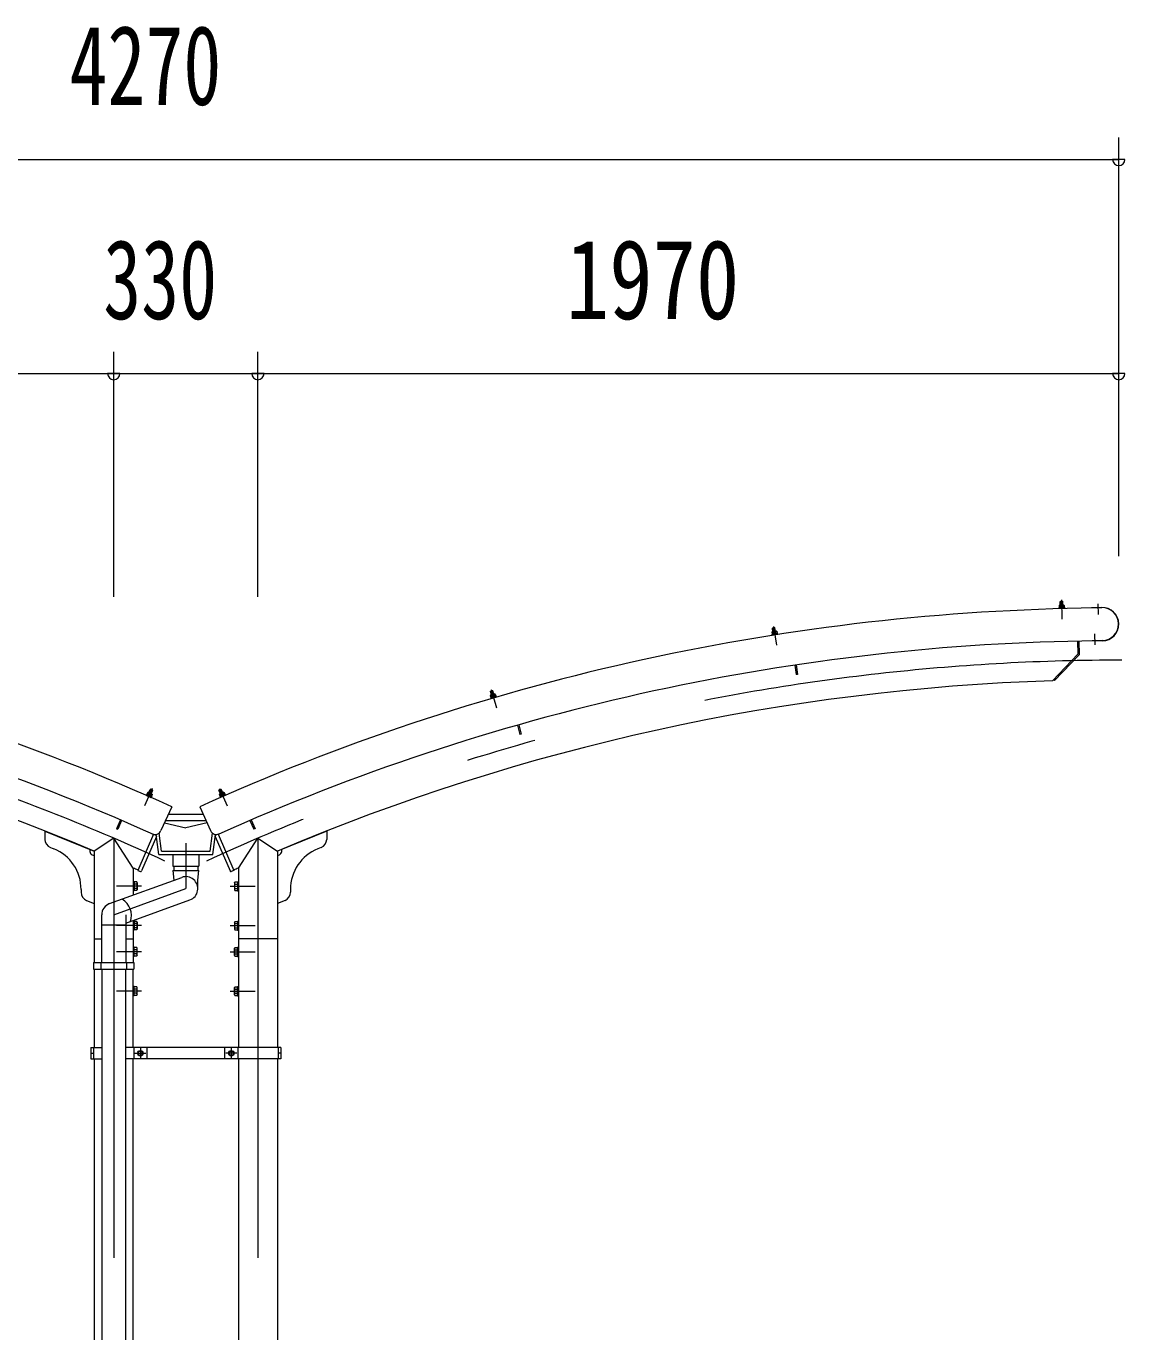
# Model space of a CAD drawing. Units: millimetres, scale not verified. Extents: x -31992 to 32005, y -14700 to 14700.
# Drawn here: x 8224 to 10738, y 4290 to 7278 of the extents above; entities that cross this region are included whole.
import ezdxf
from ezdxf.enums import TextEntityAlignment as Align

# ---------------------------------------------------------------- set-up
doc = ezdxf.new("R2010")
doc.units = ezdxf.units.MM
doc.header["$LTSCALE"] = 80
doc.linetypes.add('USER3', pattern=[24, 12, -5, 2, -5])
for name, color, linetype, lineweight in [('0-2_1-07BOLD', 7, 'Continuous', 18), ('0-3_1-27CENTER', 3, 'USER3', 18), ('0-4_1-47THIN', 4, 'Continuous', 18), ('0-5_1-57DIM', 3, 'Continuous', 18)]:
    doc.layers.add(name, color=color, linetype=linetype, lineweight=lineweight)
doc.styles.add('ＭＳ ゴシック', font='')
doc.styles.get('ＭＳ ゴシック').set_extended_font_data('MS Gothic')

msp = doc.modelspace()

# ---------------------------------------------------------------- linework, layer by layer
at = {"layer": '0-2_1-07BOLD'}
for p, q in [((10599.82, 5947.82), (10587.32, 5947.48)), ((10587.32, 5947.48), (10587.36, 5945.98)), ((10588.54, 5952.52), (10587.68, 5951.99)), ((10587.68, 5951.99), (10587.8, 5947.5)), ((10587.84, 5946), (10587.88, 5944.4)), ((10598.33, 5952.78), (10588.54, 5952.52)), ((10590.22, 5960.72), (10596.22, 5960.88)), ((10590.43, 5952.57), (10590.22, 5960.72)), ((10590.56, 5952.07), (10590.68, 5947.58)), ((10596.43, 5952.73), (10596.22, 5960.88)), ((10596.33, 5952.23), (10596.45, 5947.73)), ((10599.38, 5946.31), (10599.42, 5944.71)), ((10638.62, 5946.68), (10685.31, 5947.61)), ((10638.62, 5946.68), (10638.64, 5945.56)), ((10685.32, 5947.11), (10638.63, 5946.17)), ((9931.09, 5891.72), (9930.31, 5891.08)), ((9930.31, 5891.08), (9931, 5886.64)), ((9942.88, 5888.51), (9930.53, 5886.57)), ((9930.53, 5886.57), (9930.77, 5885.09)), ((9940.77, 5893.24), (9931.09, 5891.72)), ((9931.71, 5900.07), (9937.63, 5901)), ((9932.97, 5892.01), (9931.71, 5900.07)), ((9933.16, 5891.53), (9933.85, 5887.09)), ((9938.9, 5892.94), (9937.63, 5901)), ((9938.86, 5892.43), (9939.56, 5887.99)), ((9942.64, 5886.96), (9942.89, 5885.37)), ((9931.24, 5885.16), (9931.48, 5883.58)), ((9942.89, 5885.37), (9931.48, 5883.58)), ((10630.14, 5870.39), (10630.74, 5840.4)), ((10633.34, 5870.46), (10633.97, 5839.14)), ((10686.83, 5871.52), (10640.14, 5870.59)), ((10640.14, 5870.58), (10640.15, 5870.09)), ((10686.84, 5871.03), (10640.15, 5870.09)), ((10572.49, 5779.76), (10630.74, 5840.4)), ((10577.63, 5780.49), (10633.97, 5839.14)), ((9982.9, 5815.61), (9986.17, 5793.86)), ((10575.32, 5782.71), (10577.63, 5780.49)), ((9286.45, 5755.29), (9292.21, 5756.98)), ((9286.45, 5755.29), (9287.12, 5756.54)), ((9288.73, 5747.47), (9286.45, 5755.29)), ((9299.01, 5745.27), (9287.02, 5741.76)), ((9287.02, 5741.76), (9287.44, 5740.32)), ((9299.43, 5743.84), (9287.44, 5740.32)), ((9287.89, 5740.46), (9288.34, 5738.92)), ((9299.43, 5742.16), (9288.34, 5738.92)), ((9288.98, 5747.02), (9290.24, 5742.71)), ((9294.49, 5749.16), (9292.21, 5756.98)), ((9294.52, 5748.64), (9295.79, 5744.33)), ((9296.31, 5749.69), (9297.3, 5749.45)), ((9297.3, 5749.45), (9298.56, 5745.14)), ((9298.98, 5743.7), (9299.43, 5742.16)), ((9299.01, 5745.27), (9299.43, 5743.84)), ((9348.07, 5678.13), (9354.11, 5656.97)), ((9351.15, 5679), (9357.18, 5657.85)), ((9357.18, 5657.85), (9354.11, 5656.97)), ((8504.85, 5523.76), (8508.12, 5531.23)), ((8513.62, 5528.82), (8508.12, 5531.23)), ((8665.14, 5528.82), (8670.63, 5531.23)), ((8673.91, 5523.76), (8670.63, 5531.23)), ((8499.87, 5520.49), (8511.31, 5515.47)), ((8504.75, 5523.25), (8502.94, 5519.14)), ((8503.11, 5524.53), (8512.09, 5520.59)), ((8510.04, 5520.94), (8508.23, 5516.82)), ((8510.27, 5514.29), (8509.63, 5512.82)), ((8511.31, 5515.47), (8510.71, 5514.1)), ((8512.68, 5519.78), (8510.88, 5515.66)), ((8512.09, 5520.59), (8512.68, 5519.78)), ((8666.67, 5520.59), (8666.08, 5519.78)), ((8666.08, 5519.78), (8667.88, 5515.66)), ((8675.64, 5524.53), (8666.67, 5520.59)), ((8679.49, 5519.12), (8668.04, 5514.1)), ((8668.48, 5514.29), (8669.13, 5512.82)), ((8668.71, 5520.94), (8670.52, 5516.82)), ((8674, 5523.25), (8675.81, 5519.14)), ((8678.89, 5520.49), (8679.49, 5519.12)), ((8557.31, 5491.55), (8532.58, 5436.86)), ((8549.74, 5474.79), (8629.01, 5474.79)), ((8621.44, 5491.55), (8646.17, 5436.86)), ((8439.65, 5461.47), (8430.94, 5441.26)), ((8430.94, 5441.26), (8433.88, 5440)), ((8442.58, 5460.21), (8433.88, 5440)), ((8540.64, 5454.67), (8589.38, 5443.4)), ((8542.96, 5459.79), (8635.8, 5459.79)), ((8638.11, 5454.67), (8589.38, 5443.4)), ((8736.17, 5460.21), (8744.87, 5440)), ((8739.11, 5461.47), (8747.81, 5441.26)), ((8747.81, 5441.26), (8744.87, 5440)), ((8266.92, 5435.77), (8379.83, 5390.12)), ((8266.92, 5435.77), (8266.92, 5416.9)), ((8424.38, 5419.54), (8379.83, 5390.12)), ((8468.93, 5351.36), (8424.38, 5419.54)), ((8515.4, 5428.66), (8479.82, 5345.99)), ((8521.96, 5423.66), (8487.96, 5344.66)), ((8515.4, 5428.66), (8520.91, 5426.29)), ((8527.36, 5382.49), (8521.26, 5428.22)), ((8533.76, 5389.79), (8528.22, 5431.27)), ((8645, 5389.79), (8650.54, 5431.27)), ((8656.8, 5423.66), (8690.8, 5344.66)), ((8663.35, 5428.66), (8657.84, 5426.29)), ((8709.82, 5351.36), (8754.38, 5419.54)), ((8754.38, 5419.54), (8798.92, 5390.12)), ((8911.84, 5435.78), (8798.92, 5390.12)), ((8911.84, 5435.78), (8911.84, 5416.91)), ((8279.42, 5398.36), (8287.31, 5395.16)), ((8379.83, 5390.12), (8379.83, 5135.54)), ((8533.75, 5389.79), (8645, 5389.79)), ((8619.38, 5382.49), (8619.38, 5355.49)), ((8798.92, 5390.12), (8798.92, 4940.54)), ((8899.34, 5398.36), (8891.45, 5395.16)), ((8468.93, 5351.36), (8468.93, 5289.54)), ((8561.87, 5355.49), (8561.87, 5345.37)), ((8616.88, 5355.49), (8616.88, 5345.37)), ((8709.82, 5351.36), (8709.82, 4940.54)), ((8414.97, 5269.89), (8579.97, 5329.96)), ((8470.93, 5320.04), (8468.93, 5320.04)), ((8470.93, 5320.04), (8470.93, 5299.04)), ((8477.02, 5319.35), (8470.93, 5319.35)), ((8477.93, 5317.79), (8477.02, 5319.35)), ((8479.82, 5345.99), (8485.33, 5343.62)), ((8559.87, 5345.37), (8618.88, 5345.37)), ((8559.87, 5345.37), (8561.88, 5323.37)), ((8700.82, 5317.79), (8700.82, 5301.29)), ((8707.83, 5320.04), (8709.82, 5320.04)), ((8349.83, 5302.45), (8349.83, 5295.74)), ((8470.93, 5299.04), (8468.93, 5299.04)), ((8477.02, 5314.45), (8470.93, 5314.45)), ((8477.02, 5304.63), (8470.93, 5304.63)), ((8700.82, 5301.29), (8701.73, 5299.73)), ((8701.73, 5314.45), (8707.83, 5314.45)), ((8701.73, 5304.63), (8707.83, 5304.63)), ((8701.73, 5299.73), (8707.83, 5299.73)), ((8828.93, 5302.45), (8828.93, 5295.74)), ((8362.33, 5277.19), (8379.83, 5270.12)), ((8451.87, 5224.81), (8598.78, 5278.27)), ((8816.42, 5277.19), (8798.92, 5270.12)), ((8396.87, 5135.54), (8396.87, 5244.05)), ((8451.87, 5244.05), (8451.87, 5135.54)), ((8468.93, 5231.02), (8468.93, 5135.54)), ((8470.93, 5230.04), (8468.93, 5230.04)), ((8470.93, 5230.04), (8470.93, 5209.04)), ((8477.02, 5229.35), (8470.93, 5229.35)), ((8477.93, 5227.79), (8477.02, 5229.35)), ((8707.83, 5230.04), (8709.82, 5230.04)), ((8396.87, 5221.6), (8451.87, 5221.6)), ((8470.93, 5209.04), (8468.93, 5209.04)), ((8477.02, 5224.45), (8470.93, 5224.45)), ((8477.02, 5214.64), (8470.93, 5214.64)), ((8700.82, 5227.79), (8700.82, 5211.29)), ((8700.82, 5211.29), (8701.73, 5209.72)), ((8701.73, 5224.45), (8707.83, 5224.45)), ((8701.73, 5214.64), (8707.83, 5214.64)), ((8701.73, 5209.72), (8707.83, 5209.72)), ((8379.83, 5189.54), (8396.87, 5189.54)), ((8451.87, 5189.54), (8468.93, 5189.54)), ((8477.02, 5169.36), (8470.93, 5169.36)), ((8477.93, 5167.79), (8477.02, 5169.36)), ((8707.83, 5170.04), (8709.82, 5170.04)), ((8707.83, 5149.04), (8707.83, 5170.04)), ((8798.92, 5189.54), (8709.82, 5189.54)), ((8470.93, 5149.04), (8468.93, 5149.04)), ((8477.02, 5164.45), (8470.93, 5164.45)), ((8477.02, 5154.63), (8470.93, 5154.63)), ((8477.93, 5151.29), (8477.93, 5167.79)), ((8700.82, 5151.29), (8701.73, 5149.72)), ((8701.73, 5164.45), (8707.83, 5164.45)), ((8701.73, 5154.63), (8707.83, 5154.63)), ((8701.73, 5149.72), (8707.83, 5149.72)), ((8707.83, 5149.04), (8709.82, 5149.04)), ((8378.23, 5135.54), (8468.93, 5135.54)), ((8379.83, 5119.54), (8379.83, 4940.54)), ((8395.27, 5135.54), (8395.27, 5119.54)), ((8396.87, 5119.54), (8396.87, 3335.54)), ((8451.88, 3335.54), (8451.88, 5119.54)), ((8453.47, 5135.54), (8453.47, 5119.54)), ((8468.93, 4940.54), (8468.93, 5119.54)), ((8470.53, 5135.54), (8470.53, 5119.54)), ((8470.93, 5080.04), (8468.93, 5080.04)), ((8470.93, 5059.04), (8470.93, 5080.04)), ((8707.83, 5080.04), (8709.82, 5080.04)), ((8707.83, 5059.04), (8707.83, 5080.04)), ((8470.93, 5059.04), (8468.93, 5059.04)), ((8477.02, 5074.45), (8470.93, 5074.45)), ((8477.02, 5064.63), (8470.93, 5064.63)), ((8477.02, 5059.73), (8470.93, 5059.73)), ((8477.93, 5061.29), (8477.02, 5059.73)), ((8700.82, 5061.29), (8701.73, 5059.73)), ((8701.73, 5074.45), (8707.83, 5074.45)), ((8701.73, 5064.63), (8707.83, 5064.63)), ((8701.73, 5059.73), (8707.83, 5059.73)), ((8707.83, 5059.04), (8709.82, 5059.04)), ((8372.13, 4940.54), (8396.87, 4940.54)), ((8378.23, 4940.54), (8378.23, 4914.54)), ((8806.62, 4940.54), (8451.88, 4940.54)), ((8470.53, 4940.54), (8470.53, 4914.54)), ((8480.4, 4930.43), (8480.4, 4924.65)), ((8500.53, 4940.54), (8500.53, 4914.54)), ((8678.23, 4940.54), (8678.23, 4914.54)), ((8693.35, 4933.31), (8688.35, 4930.43)), ((8688.35, 4930.43), (8688.35, 4924.65)), ((8698.35, 4930.43), (8693.35, 4933.31)), ((8708.22, 4940.54), (8708.22, 4914.54)), ((8800.52, 4940.54), (8800.52, 4914.54)), ((8806.62, 4940.54), (8806.62, 4914.54)), ((8372.13, 4927.54), (8378.23, 4927.54)), ((8379.83, 4914.54), (8379.83, 3335.54)), ((8806.62, 4914.54), (8451.88, 4914.54)), ((8468.93, 3335.54), (8468.93, 4914.54)), ((8480.4, 4924.65), (8485.4, 4921.77)), ((8485.4, 4921.77), (8490.4, 4924.65)), ((8709.82, 4914.54), (8709.82, 3156.94)), ((8798.92, 4914.54), (8798.92, 3156.5)), ((8806.62, 4927.54), (8800.52, 4927.54))]:
    msp.add_line(p, q, dxfattribs=at)
for points in [[(10599.82, 5947.82), (10599.86, 5946.32), (10587.36, 5945.98)], [(10590.22, 5960.72), (10591.19, 5961.75), (10595.19, 5961.85), (10596.22, 5960.88)], [(10598.33, 5952.78), (10599.22, 5952.3), (10599.34, 5947.81)], [(9942.88, 5888.51), (9943.11, 5887.03), (9930.77, 5885.09)], [(9931.71, 5900.07), (9932.54, 5901.21), (9936.49, 5901.83), (9937.63, 5901)], [(9940.77, 5893.24), (9941.71, 5892.88), (9942.41, 5888.43)], [(9986.07, 5816.09), (9989.33, 5794.33), (9986.17, 5793.86)], [(9296.31, 5749.69), (9286.91, 5746.94), (9286.21, 5746.21), (9287.47, 5741.9)], [(9287.12, 5756.54), (9290.96, 5757.66), (9292.21, 5756.98)], [(8510.34, 5521.35), (8513.62, 5528.82), (8513.1, 5530.14), (8509.44, 5531.74), (8508.12, 5531.23)], [(8668.41, 5521.35), (8665.14, 5528.82), (8665.65, 5530.14), (8669.31, 5531.74), (8670.63, 5531.23)], [(8499.7, 5518.93), (8499.06, 5517.46), (8509.63, 5512.82)], [(8499.87, 5520.49), (8499.26, 5519.12), (8510.71, 5514.1)], [(8503.11, 5524.53), (8502.11, 5524.42), (8500.3, 5520.3)], [(8678.89, 5520.49), (8667.44, 5515.47), (8668.04, 5514.1)], [(8679.05, 5518.93), (8679.7, 5517.46), (8669.13, 5512.82)], [(8675.64, 5524.53), (8676.64, 5524.42), (8678.45, 5520.3)], [(8527.36, 5382.49), (8651.39, 5382.49), (8657.5, 5428.22)], [(8663.35, 5428.66), (8698.93, 5345.99), (8693.43, 5343.62)], [(8559.38, 5382.49), (8559.38, 5355.49), (8619.38, 5355.49)], [(8477.93, 5317.79), (8477.93, 5301.29), (8477.02, 5299.73), (8470.93, 5299.73)], [(8616.88, 5304.12), (8616.88, 5323.38), (8618.88, 5345.37)], [(8700.82, 5317.79), (8701.73, 5319.35), (8707.83, 5319.35)], [(8707.83, 5320.04), (8707.83, 5299.04), (8709.82, 5299.04)], [(8700.82, 5227.79), (8701.73, 5229.35), (8707.83, 5229.35)], [(8707.83, 5230.04), (8707.83, 5209.04), (8709.82, 5209.04)], [(8477.93, 5227.79), (8477.93, 5211.29), (8477.02, 5209.72), (8470.93, 5209.72)], [(8470.93, 5149.04), (8470.93, 5170.04), (8468.93, 5170.04)], [(8700.82, 5151.29), (8700.82, 5167.79), (8701.73, 5169.36), (8707.83, 5169.36)], [(8477.93, 5151.29), (8477.02, 5149.72), (8470.93, 5149.72)], [(8378.23, 5135.54), (8378.23, 5119.54), (8470.53, 5119.54)], [(8477.93, 5061.29), (8477.93, 5077.79), (8477.02, 5079.36), (8470.93, 5079.36)], [(8700.82, 5061.29), (8700.82, 5077.79), (8701.73, 5079.36), (8707.83, 5079.36)], [(8372.13, 4940.54), (8372.13, 4914.54), (8396.87, 4914.54)], [(8480.4, 4930.43), (8485.4, 4933.31), (8490.4, 4930.43), (8490.4, 4924.65)], [(8698.35, 4930.43), (8698.35, 4924.65), (8693.35, 4921.77), (8688.35, 4924.65)]]:
    msp.add_lwpolyline(points, dxfattribs=at)
for centre, radius in [((8485.4, 4927.54), 6.25), ((8485.4, 4927.54), 4.9), ((8693.35, 4927.54), 6.25), ((8693.35, 4927.54), 4.9)]:
    msp.add_circle(centre, radius, dxfattribs=at)
for centre, radius, start, end in [((6447.72, 826.85), 5119.55, 65.66528, 88.9659), ((10731.03, 826.85), 5119.55, 91.0341, 114.33472), ((10589.17, 5950.22), 2.32, 52.99149, 91.53772), ((10593.66, 5944.15), 8.51, 71.70639, 111.36684), ((10597.82, 5950.45), 2.32, 91.53772, 130.06915), ((10686.07, 5909.32), 38.3, 271.146, 91.146), ((10686.07, 5909.32), 37.8, 271.146, 91.146), ((9932.01, 5889.52), 2.32, 60.37416, 98.92039), ((9937.25, 5884.07), 8.51, 79.08907, 118.74951), ((9940.57, 5890.86), 2.32, 98.92039, 137.45183), ((6447.72, 826.85), 5044.55, 65.80466, 88.96758), ((10731.03, 826.85), 5044.55, 91.03242, 114.19534), ((6447.72, 826.85), 4955.45, 67.05199, 88.16658), ((10731.03, 826.85), 4955.45, 91.83342, 112.94801), ((9288.11, 5744.88), 2.32, 67.75682, 106.30305), ((9294, 5740.15), 8.51, 86.47173, 126.13219), ((9296.42, 5747.31), 2.32, 106.30305, 144.8345), ((8502.7, 5522.18), 2.32, 27.78282, 66.31427), ((8504.18, 5514.77), 8.51, 46.48515, 86.1456), ((8510.63, 5518.7), 2.32, 66.31427, 104.8605), ((8668.12, 5518.7), 2.32, 75.1395, 113.68573), ((8674.58, 5514.77), 8.51, 93.8544, 133.51485), ((8676.05, 5522.18), 2.32, 113.68573, 152.21718), ((8286.92, 5416.9), 20, 180, 247.98738), ((8518.91, 5443.04), 15, 245.66849, 335.66833), ((8520.12, 5424.45), 2, 336.71333, 66.71333), ((8659.84, 5443.04), 15, 204.33167, 294.33151), ((8658.63, 5424.45), 2, 113.28667, 203.28667), ((8891.84, 5416.91), 20, 292.01262, 0), ((8249.83, 5302.45), 100, 0, 67.98738), ((8379.83, 5390.12), 10, 157.98738, 270), ((8798.92, 5390.12), 10, 270, 22.01262), ((8928.93, 5302.45), 100, 112.01262, 180), ((6447.72, 826.85), 4955.45, 65.78831, 65.92853), ((10731.03, 826.85), 4955.45, 114.07147, 114.21169), ((8486.12, 5345.46), 2, 246.71333, 336.71333), ((8589.38, 5304.12), 27.5, 289.99896, 110.00061), ((8692.63, 5345.46), 2, 203.28667, 293.28667), ((8369.83, 5295.74), 20, 180, 247.98738), ((8474.14, 5316.9), 3.78, 319.57169, 0), ((8474.14, 5302.18), 3.78, 0, 40.43115), ((8464.15, 5309.54), 13.78, 339.1357, 20.8643), ((8714.6, 5309.54), 13.78, 159.1357, 200.8643), ((8704.61, 5316.9), 3.78, 180, 220.42831), ((8704.61, 5302.18), 3.78, 139.56885, 180), ((8808.93, 5295.74), 20, 292.01262, 0), ((8424.38, 5244.05), 27.5, 110.0018, 180), ((8420.58, 5242.67), 44.27, 341.60916, 58.39587), ((8474.14, 5226.9), 3.78, 319.57169, 0), ((8474.14, 5212.18), 3.78, 0, 40.43115), ((8464.15, 5219.54), 13.78, 339.1357, 20.8643), ((8714.6, 5219.54), 13.78, 159.1357, 200.8643), ((8704.61, 5226.9), 3.78, 180, 220.42831), ((8704.61, 5212.18), 3.78, 139.56885, 180), ((8474.14, 5166.9), 3.78, 319.56883, 0), ((8474.14, 5152.18), 3.78, 0, 40.4283), ((8464.15, 5159.54), 13.78, 339.13568, 20.86429), ((8714.6, 5159.54), 13.78, 159.13571, 200.86432), ((8704.61, 5166.9), 3.78, 180, 220.43117), ((8704.61, 5152.18), 3.78, 139.5717, 180), ((8474.14, 5076.9), 3.78, 319.56883, 0), ((8474.14, 5062.18), 3.78, 0, 40.4283), ((8464.15, 5069.54), 13.78, 339.13568, 20.86429), ((8714.6, 5069.54), 13.78, 159.13571, 200.86432), ((8704.61, 5076.9), 3.78, 180, 220.43117), ((8704.61, 5062.18), 3.78, 139.5717, 180)]:
    msp.add_arc(centre, radius, start, end, dxfattribs=at)
at = {"layer": '0-3_1-27CENTER'}
for p, q in [((10593.11, 5964.55), (10594.28, 5921.04)), ((10676.44, 5956.03), (10676.94, 5931.04)), ((9934.09, 5904.23), (9940.84, 5861.24)), ((10670.32, 5862.09), (10669.82, 5887.08)), ((9288.27, 5759.74), (9300.49, 5717.96)), ((8512.38, 5533.46), (8494.89, 5493.6)), ((8666.38, 5533.46), (8683.86, 5493.6)), ((8424.38, 5419.54), (8424.38, 2998.86)), ((8589.38, 5408.09), (8589.38, 5304.11)), ((8754.38, 5419.54), (8754.38, 2998.86)), ((8424.38, 5244.05), (8589.38, 5304.11)), ((8487.93, 5309.54), (8430.93, 5309.54)), ((8690.83, 5309.54), (8747.83, 5309.54)), ((8487.93, 5219.54), (8430.93, 5219.54)), ((8690.83, 5219.54), (8747.83, 5219.54)), ((8487.93, 5159.54), (8430.93, 5159.54)), ((8690.83, 5159.54), (8747.83, 5159.54)), ((8487.93, 5069.54), (8430.93, 5069.54)), ((8690.83, 5069.54), (8747.83, 5069.54)), ((8485.4, 4940.04), (8485.4, 4915.04)), ((8693.35, 4940.04), (8693.35, 4915.04)), ((8472.9, 4927.54), (8497.9, 4927.54)), ((8705.85, 4927.54), (8680.85, 4927.54))]:
    msp.add_line(p, q, dxfattribs=at)
for centre, start, end in [((6447.72, 826.85), 65.24121, 90), ((10731.03, 826.85), 90, 114.75879)]:
    msp.add_arc(centre, 5000, start, end, dxfattribs=at)
at = {"layer": '0-4_1-47THIN'}
for p, q in [((10591.23, 5952.59), (10591, 5961.53)), ((10595.63, 5952.71), (10595.39, 5961.66)), ((9933.76, 5892.14), (9932.37, 5900.98)), ((9938.1, 5892.82), (9936.71, 5901.66)), ((9289.5, 5747.7), (9286.99, 5756.29)), ((9293.72, 5748.94), (9291.21, 5757.53)), ((8505.58, 5523.44), (8509.18, 5531.64)), ((8509.61, 5521.67), (8513.2, 5529.87)), ((8669.14, 5521.67), (8665.55, 5529.87)), ((8673.17, 5523.44), (8669.58, 5531.64))]:
    msp.add_line(p, q, dxfattribs=at)
at = {"layer": '0-5_1-57DIM'}
for p, q in [((10724.38, 6064.7), (10724.38, 7022.54)), ((6454.38, 6972.54), (10724.38, 6972.54)), ((10738.38, 6972.54), (10710.38, 6972.54)), ((8424.38, 5971.54), (8424.38, 6532.54)), ((8754.38, 5971.54), (8754.38, 6532.54)), ((6454.38, 6482.54), (10724.38, 6482.54)), ((8438.38, 6482.54), (8410.38, 6482.54)), ((8768.38, 6482.54), (8740.38, 6482.54)), ((10738.38, 6482.54), (10710.38, 6482.54))]:
    msp.add_line(p, q, dxfattribs=at)
for centre in [(10724.38, 6972.54), (8424.38, 6482.54), (8754.38, 6482.54), (10724.38, 6482.54)]:
    msp.add_arc(centre, 14, 180, 0, dxfattribs=at)

# ---------------------------------------------------------------- texts
at = {"layer": '0-5_1-57DIM', "color": 7, "style": 'ＭＳ ゴシック'}
for s, width, p in [('4270', 0.7, (8323.31, 7042.54)), ('330', 0.7, (8400.62, 6552.54)), ('1970', 0.8, (9459.11, 6552.54))]:
    msp.add_text(s, height=182.3, dxfattribs=dict(at, width=width)).set_placement(p, align=Align.BOTTOM_LEFT)

doc.saveas('drawing.dxf')
